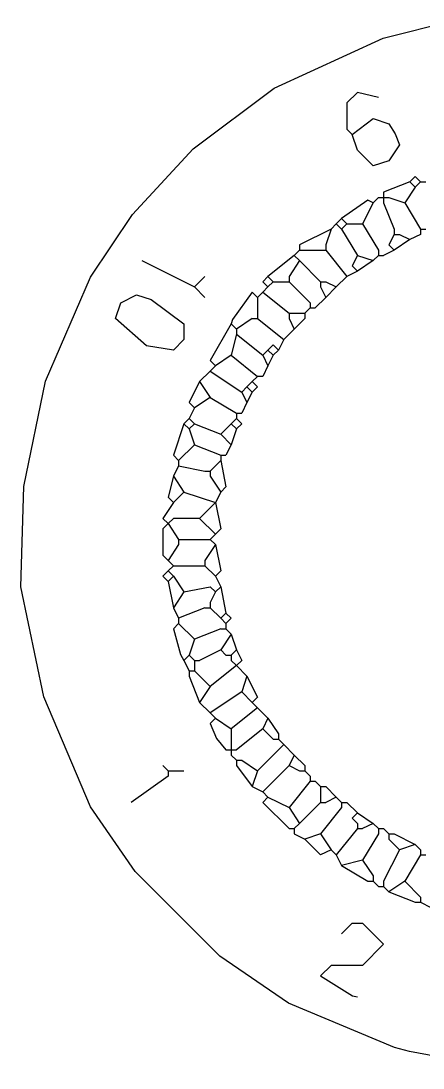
# Model space of a CAD drawing. Extents: x 49 to 882, y -9 to 1184.
# Drawn here: x 316.97 to 326.51, y 136.89 to 161.75 of the extents above; entities that cross this region are included whole.
import ezdxf

# ---------------------------------------------------------------- set-up
doc = ezdxf.new("R2010")
doc.units = 0
doc.layers.get('0').update_dxf_attribs({"linetype": 'CONTINUOUS'})
doc.layers.add('Hrdware', color=7, linetype='CONTINUOUS')

# ---------------------------------------------------------------- blocks, each defined once
blk = doc.blocks.new('*G22')
at = {"linetype": 'CONTINUOUS'}
for p, q in [((326.202584, 157.92952, -1), (325.578474, 157.679879, -1)), ((326.202584, 157.92952, -1), (326.327406, 157.8047, -1)), ((326.452228, 157.92952, -1), (326.327406, 157.8047, -1)), ((326.452228, 157.92952, -1), (326.57705, 157.92952, -1)), ((325.578474, 157.679879, -1), (325.578474, 157.555059, -1)), ((326.327406, 157.8047, -1), (326.077762, 157.430239, -1)), ((325.32883, 157.430239, -1), (325.079187, 156.930958, -1)), ((325.453652, 157.555059, -1), (325.32883, 157.430239, -1)), ((325.453652, 157.555059, -1), (325.578474, 157.555059, -1)), ((325.578474, 157.555059, -1), (325.703296, 157.555059, -1)), ((325.578474, 157.555059, -1), (325.578474, 157.430239, -1)), ((325.578474, 157.430239, -1), (325.828118, 156.806137, -1)), ((325.703296, 157.555059, -1), (326.077762, 157.430239, -1)), ((326.077762, 157.430239, -1), (326.452228, 156.806137, -1)), ((324.455077, 156.930958, -1), (324.330255, 156.806137, -1)), ((324.579899, 157.055778, -1), (324.455077, 156.930958, -1)), ((324.455077, 156.930958, -1), (324.579899, 156.806137, -1)), ((324.579899, 157.055778, -1), (324.704721, 156.930958, -1)), ((324.704721, 156.930958, -1), (324.579899, 156.806137, -1)), ((324.704721, 156.930958, -1), (325.079187, 156.930958, -1)), ((325.079187, 156.930958, -1), (325.453652, 156.306856, -1)), ((324.330255, 156.806137, -1), (323.581323, 156.431677, -1)), ((324.330255, 156.806137, -1), (324.205433, 156.431677, -1)), ((324.579899, 156.806137, -1), (324.954365, 156.182036, -1)), ((325.828118, 156.806137, -1), (325.828118, 156.681317, -1)), ((325.828118, 156.681317, -1), (325.95294, 156.681317, -1)), ((325.95294, 156.681317, -1), (326.202584, 156.556497, -1)), ((326.452228, 156.681317, -1), (326.202584, 156.556497, -1)), ((326.452228, 156.806137, -1), (326.57705, 156.806137, -1)), ((326.452228, 156.806137, -1), (326.452228, 156.681317, -1)), ((323.581323, 156.431677, -1), (323.581323, 156.306856, -1)), ((324.205433, 156.431677, -1), (324.205433, 156.306856, -1)), ((326.202584, 156.556497, -1), (325.828118, 156.306856, -1)), ((323.456501, 156.182036, -1), (322.832391, 155.682755, -1)), ((323.581323, 156.306856, -1), (323.456501, 156.182036, -1)), ((323.456501, 156.182036, -1), (323.581323, 156.057216, -1)), ((323.581323, 156.306856, -1), (323.706145, 156.306856, -1)), ((323.706145, 156.306856, -1), (324.080611, 156.306856, -1)), ((324.080611, 156.306856, -1), (324.205433, 156.306856, -1)), ((324.205433, 156.306856, -1), (324.704721, 155.682755, -1)), ((324.954365, 156.182036, -1), (325.32883, 156.057216, -1)), ((325.453652, 156.182036, -1), (325.32883, 156.057216, -1)), ((325.453652, 156.306856, -1), (325.453652, 156.182036, -1)), ((325.453652, 156.182036, -1), (325.578474, 156.182036, -1)), ((325.828118, 156.306856, -1), (325.578474, 156.182036, -1)), ((319.836664, 156.057216, -1), (321.084884, 155.433115, -1)), ((323.581323, 156.057216, -1), (323.331679, 155.682755, -1)), ((323.581323, 156.057216, -1), (324.080611, 155.557935, -1)), ((325.32883, 156.057216, -1), (324.954365, 155.807575, -1)), ((321.334528, 155.682755, -1), (321.084884, 155.433115, -1)), ((322.832391, 155.682755, -1), (322.957213, 155.557935, -1)), ((323.331679, 155.682755, -1), (323.331679, 155.557935, -1)), ((324.704721, 155.682755, -1), (324.455077, 155.433115, -1)), ((324.954365, 155.807575, -1), (324.704721, 155.682755, -1)), ((321.084884, 155.433115, -1), (321.334528, 155.183474, -1)), ((322.832391, 155.433115, -1), (322.707569, 155.308294, -1)), ((322.957213, 155.557935, -1), (322.832391, 155.433115, -1)), ((322.957213, 155.557935, -1), (323.206857, 155.557935, -1)), ((323.206857, 155.557935, -1), (323.331679, 155.557935, -1)), ((323.331679, 155.557935, -1), (323.830967, 155.058654, -1)), ((324.080611, 155.557935, -1), (324.205433, 155.557935, -1)), ((324.080611, 155.557935, -1), (324.080611, 155.433115, -1)), ((324.080611, 155.433115, -1), (324.205433, 155.183474, -1)), ((324.205433, 155.557935, -1), (324.455077, 155.433115, -1)), ((324.455077, 155.433115, -1), (324.205433, 155.183474, -1)), ((322.707569, 155.308294, -1), (322.582747, 155.183474, -1)), ((322.582747, 155.183474, -1), (322.582747, 154.809013, -1)), ((322.707569, 155.308294, -1), (323.331679, 154.809013, -1)), ((324.205433, 155.183474, -1), (323.955789, 154.933834, -1)), ((323.830967, 154.933834, -1), (323.706145, 154.809013, -1)), ((323.830967, 155.058654, -1), (323.830967, 154.933834, -1)), ((323.830967, 154.933834, -1), (323.955789, 154.933834, -1)), ((322.457925, 154.684193, -1), (322.083459, 154.434552, -1)), ((322.457925, 154.684193, -1), (322.582747, 154.684193, -1)), ((322.582747, 154.809013, -1), (322.582747, 154.684193, -1)), ((322.582747, 154.684193, -1), (323.206857, 154.184912, -1)), ((323.331679, 154.809013, -1), (323.456501, 154.809013, -1)), ((323.331679, 154.809013, -1), (323.331679, 154.684193, -1)), ((323.331679, 154.684193, -1), (323.456501, 154.434552, -1)), ((323.456501, 154.809013, -1), (323.581323, 154.809013, -1)), ((323.706145, 154.684193, -1), (323.456501, 154.434552, -1)), ((323.581323, 154.809013, -1), (323.706145, 154.809013, -1)), ((323.706145, 154.809013, -1), (323.706145, 154.684193, -1)), ((321.958637, 154.559373, -1), (322.083459, 154.434552, -1)), ((322.083459, 154.434552, -1), (322.083459, 154.309732, -1)), ((323.456501, 154.434552, -1), (323.206857, 154.184912, -1)), ((322.083459, 154.309732, -1), (321.958637, 153.810451, -1)), ((322.083459, 154.309732, -1), (322.707569, 153.810451, -1)), ((323.206857, 154.184912, -1), (323.082035, 153.935271, -1)), ((322.832391, 153.935271, -1), (322.707569, 153.810451, -1)), ((322.832391, 153.935271, -1), (322.957213, 153.810451, -1)), ((323.082035, 153.935271, -1), (322.957213, 153.810451, -1)), ((321.958637, 153.810451, -1), (321.584172, 153.560811, -1)), ((321.958637, 153.810451, -1), (322.582747, 153.31117, -1)), ((322.707569, 153.810451, -1), (322.832391, 153.560811, -1)), ((322.957213, 153.810451, -1), (322.832391, 153.560811, -1)), ((321.45935, 153.43599, -1), (321.209706, 153.18635, -1)), ((321.584172, 153.560811, -1), (321.45935, 153.43599, -1)), ((321.45935, 153.43599, -1), (322.208281, 152.936709, -1)), ((321.209706, 153.18635, -1), (321.45935, 152.811889, -1)), ((322.457925, 153.18635, -1), (322.333103, 153.06153, -1)), ((322.582747, 153.31117, -1), (322.457925, 153.18635, -1)), ((322.333103, 153.06153, -1), (322.208281, 152.936709, -1)), ((322.208281, 152.936709, -1), (322.333103, 152.687069, -1)), ((322.333103, 153.06153, -1), (322.457925, 152.936709, -1)), ((322.457925, 152.936709, -1), (322.333103, 152.687069, -1)), ((321.45935, 152.811889, -1), (321.084884, 152.562249, -1)), ((321.45935, 152.811889, -1), (322.083459, 152.437428, -1)), ((322.333103, 152.687069, -1), (322.208281, 152.437428, -1)), ((321.084884, 152.562249, -1), (320.960062, 152.312608, -1)), ((322.083459, 152.437428, -1), (322.208281, 152.437428, -1)), ((322.083459, 152.437428, -1), (322.083459, 152.312608, -1)), ((320.960062, 152.312608, -1), (320.83524, 152.187788, -1)), ((320.83524, 152.187788, -1), (320.960062, 152.062968, -1)), ((320.960062, 152.312608, -1), (321.084884, 152.187788, -1)), ((321.084884, 152.187788, -1), (320.960062, 152.062968, -1)), ((321.084884, 152.187788, -1), (321.708993, 151.938147, -1)), ((321.958637, 152.187788, -1), (321.708993, 151.938147, -1)), ((322.083459, 152.312608, -1), (321.958637, 152.187788, -1)), ((321.958637, 152.187788, -1), (322.083459, 152.062968, -1)), ((320.960062, 152.062968, -1), (321.084884, 151.688507, -1)), ((321.708993, 151.938147, -1), (321.958637, 151.688507, -1)), ((322.083459, 152.062968, -1), (321.958637, 151.688507, -1)), ((321.084884, 151.688507, -1), (320.710418, 151.314046, -1)), ((321.084884, 151.688507, -1), (321.708993, 151.438866, -1)), ((321.958637, 151.688507, -1), (321.833815, 151.438866, -1)), ((321.708993, 151.438866, -1), (321.833815, 151.438866, -1)), ((321.708993, 151.438866, -1), (321.708993, 151.314046, -1)), ((320.710418, 151.189226, -1), (320.585596, 150.939585, -1)), ((320.710418, 151.314046, -1), (320.710418, 151.189226, -1)), ((320.710418, 151.189226, -1), (321.334528, 151.064405, -1)), ((321.708993, 151.314046, -1), (321.45935, 151.064405, -1)), ((320.585596, 150.939585, -1), (320.83524, 150.565124, -1)), ((321.334528, 151.064405, -1), (321.45935, 151.064405, -1)), ((321.45935, 151.064405, -1), (321.45935, 150.939585, -1)), ((321.45935, 150.939585, -1), (321.708993, 150.565124, -1)), ((320.83524, 150.565124, -1), (320.585596, 150.315484, -1)), ((320.83524, 150.565124, -1), (321.584172, 150.315484, -1)), ((321.708993, 150.565124, -1), (321.584172, 150.315484, -1)), ((321.584172, 150.315484, -1), (321.209706, 149.941023, -1)), ((321.209706, 149.941023, -1), (321.584172, 149.566562, -1)), ((320.460774, 149.816203, -1), (320.710418, 149.441742, -1)), ((320.710418, 149.441742, -1), (320.83524, 149.441742, -1)), ((320.710418, 149.441742, -1), (320.710418, 149.316922, -1)), ((320.83524, 149.441742, -1), (321.45935, 149.441742, -1)), ((321.584172, 149.566562, -1), (321.45935, 149.441742, -1)), ((321.45935, 149.441742, -1), (321.584172, 149.316922, -1)), ((320.710418, 149.316922, -1), (320.460774, 148.942461, -1)), ((321.584172, 149.316922, -1), (321.334528, 148.942461, -1)), ((320.460774, 148.942461, -1), (320.585596, 148.817641, -1)), ((321.334528, 148.942461, -1), (321.334528, 148.817641, -1)), ((320.585596, 148.817641, -1), (320.460774, 148.69282, -1)), ((320.460774, 148.69282, -1), (320.585596, 148.568, -1)), ((320.585596, 148.817641, -1), (321.209706, 148.817641, -1)), ((321.209706, 148.817641, -1), (321.334528, 148.817641, -1)), ((321.334528, 148.817641, -1), (321.584172, 148.568, -1)), ((320.585596, 148.568, -1), (320.460774, 148.44318, -1)), ((320.460774, 148.44318, -1), (320.585596, 147.819079, -1)), ((320.585596, 148.568, -1), (320.83524, 148.193539, -1)), ((321.584172, 148.568, -1), (321.708993, 148.31836, -1)), ((320.83524, 148.193539, -1), (320.585596, 147.819079, -1)), ((321.584172, 148.193539, -1), (321.45935, 147.943899, -1)), ((321.708993, 148.31836, -1), (321.584172, 148.193539, -1)), ((321.708993, 148.31836, -1), (321.833815, 147.694258, -1)), ((321.45935, 147.943899, -1), (321.45935, 147.819079, -1)), ((320.585596, 147.819079, -1), (320.710418, 147.569438, -1)), ((321.334528, 147.819079, -1), (320.710418, 147.569438, -1)), ((321.334528, 147.819079, -1), (321.45935, 147.819079, -1)), ((321.45935, 147.819079, -1), (321.708993, 147.569438, -1)), ((321.833815, 147.694258, -1), (321.708993, 147.569438, -1)), ((320.710418, 147.569438, -1), (320.710418, 147.444618, -1)), ((320.710418, 147.444618, -1), (321.084884, 147.070157, -1)), ((321.708993, 147.569438, -1), (321.833815, 147.444618, -1)), ((321.833815, 147.444618, -1), (321.833815, 147.319798, -1)), ((321.708993, 147.319798, -1), (321.084884, 147.070157, -1)), ((321.708993, 147.319798, -1), (321.833815, 147.319798, -1)), ((321.958637, 147.194977, -1), (321.708993, 146.820517, -1)), ((321.833815, 147.319798, -1), (321.958637, 147.194977, -1)), ((321.958637, 147.194977, -1), (322.083459, 146.820517, -1)), ((321.084884, 147.070157, -1), (320.960062, 146.695696, -1)), ((320.960062, 146.695696, -1), (320.83524, 146.570876, -1)), ((320.960062, 146.695696, -1), (321.084884, 146.570876, -1)), ((321.708993, 146.820517, -1), (321.209706, 146.570876, -1)), ((321.708993, 146.820517, -1), (321.833815, 146.695696, -1)), ((321.833815, 146.695696, -1), (321.958637, 146.695696, -1)), ((322.083459, 146.820517, -1), (321.958637, 146.695696, -1)), ((321.958637, 146.695696, -1), (321.958637, 146.570876, -1)), ((320.83524, 146.570876, -1), (320.960062, 146.321235, -1)), ((321.084884, 146.570876, -1), (321.209706, 146.570876, -1)), ((321.084884, 146.570876, -1), (321.084884, 146.446056, -1)), ((321.084884, 146.446056, -1), (321.084884, 146.321235, -1)), ((322.083459, 146.446056, -1), (321.45935, 145.946775, -1)), ((321.958637, 146.570876, -1), (322.083459, 146.446056, -1)), ((322.083459, 146.446056, -1), (322.333103, 146.196415, -1)), ((320.960062, 146.321235, -1), (321.084884, 146.321235, -1)), ((320.960062, 146.321235, -1), (320.960062, 146.196415, -1)), ((320.960062, 146.196415, -1), (321.209706, 145.572314, -1)), ((321.084884, 146.321235, -1), (321.45935, 145.946775, -1)), ((322.333103, 146.196415, -1), (322.208281, 145.821954, -1)), ((321.45935, 145.946775, -1), (321.209706, 145.572314, -1)), ((322.208281, 145.821954, -1), (321.45935, 145.322673, -1)), ((322.208281, 145.821954, -1), (322.457925, 145.572314, -1)), ((321.209706, 145.572314, -1), (321.45935, 145.322673, -1)), ((322.582747, 145.447494, -1), (321.958637, 144.948213, -1)), ((322.457925, 145.572314, -1), (322.582747, 145.447494, -1)), ((322.582747, 145.447494, -1), (322.832391, 145.197853, -1)), ((321.45935, 145.322673, -1), (321.584172, 145.197853, -1)), ((321.584172, 145.197853, -1), (321.958637, 144.948213, -1)), ((322.832391, 145.197853, -1), (322.707569, 144.948213, -1)), ((322.832391, 145.197853, -1), (323.082035, 144.823392, -1)), ((321.958637, 144.948213, -1), (321.958637, 144.573752, -1)), ((322.707569, 144.948213, -1), (322.083459, 144.448932, -1)), ((322.707569, 144.948213, -1), (322.957213, 144.698572, -1)), ((322.957213, 144.698572, -1), (323.082035, 144.698572, -1)), ((323.082035, 144.823392, -1), (323.082035, 144.698572, -1)), ((323.082035, 144.698572, -1), (323.206857, 144.573752, -1)), ((321.833815, 144.448932, -1), (321.958637, 144.448932, -1)), ((321.958637, 144.573752, -1), (321.958637, 144.448932, -1)), ((321.958637, 144.448932, -1), (322.083459, 144.448932, -1)), ((321.958637, 144.448932, -1), (321.958637, 144.324111, -1)), ((323.206857, 144.573752, -1), (322.582747, 143.949651, -1)), ((323.206857, 144.573752, -1), (323.456501, 144.324111, -1)), ((321.958637, 144.324111, -1), (322.083459, 144.199291, -1)), ((322.083459, 144.199291, -1), (322.208281, 144.199291, -1)), ((322.083459, 144.199291, -1), (322.083459, 144.074471, -1)), ((322.208281, 144.199291, -1), (322.582747, 143.949651, -1)), ((323.456501, 144.324111, -1), (323.331679, 144.074471, -1)), ((323.456501, 144.324111, -1), (323.706145, 144.074471, -1)), ((320.335952, 144.074471, -1), (320.460774, 143.949651, -1)), ((320.460774, 143.949651, -1), (320.585596, 143.949651, -1)), ((320.460774, 143.949651, -1), (320.460774, 143.82483, -1)), ((320.585596, 143.949651, -1), (320.83524, 143.949651, -1)), ((322.083459, 144.074471, -1), (322.457925, 143.57519, -1)), ((322.582747, 143.949651, -1), (322.457925, 143.57519, -1)), ((323.331679, 144.074471, -1), (322.707569, 143.450369, -1)), ((323.331679, 144.074471, -1), (323.581323, 143.949651, -1)), ((323.581323, 143.949651, -1), (323.706145, 143.949651, -1)), ((323.706145, 144.074471, -1), (323.706145, 143.949651, -1)), ((323.706145, 143.949651, -1), (323.830967, 143.82483, -1)), ((320.460774, 143.82483, -1), (319.58702, 143.200729, -1)), ((323.830967, 143.70001, -1), (323.331679, 143.075909, -1)), ((323.830967, 143.82483, -1), (323.830967, 143.70001, -1)), ((323.830967, 143.70001, -1), (323.955789, 143.70001, -1)), ((323.955789, 143.70001, -1), (324.080611, 143.57519, -1)), ((322.457925, 143.57519, -1), (322.707569, 143.450369, -1)), ((322.707569, 143.450369, -1), (322.832391, 143.325549, -1)), ((324.080611, 143.57519, -1), (324.205433, 143.57519, -1)), ((324.080611, 143.57519, -1), (324.080611, 143.450369, -1)), ((324.080611, 143.450369, -1), (324.080611, 143.325549, -1)), ((324.205433, 143.57519, -1), (324.455077, 143.325549, -1)), ((322.832391, 143.325549, -1), (323.331679, 143.075909, -1)), ((324.080611, 143.200729, -1), (323.581323, 142.701448, -1)), ((324.080611, 143.325549, -1), (324.080611, 143.200729, -1)), ((324.080611, 143.200729, -1), (324.205433, 143.200729, -1)), ((324.455077, 143.325549, -1), (324.205433, 143.200729, -1)), ((324.455077, 143.325549, -1), (324.579899, 143.200729, -1)), ((324.579899, 143.200729, -1), (324.704721, 143.200729, -1)), ((324.579899, 143.200729, -1), (324.579899, 143.075909, -1)), ((324.704721, 143.200729, -1), (324.954365, 142.951088, -1)), ((323.331679, 143.075909, -1), (323.581323, 142.701448, -1)), ((324.579899, 143.075909, -1), (324.080611, 142.451807, -1)), ((324.954365, 142.951088, -1), (325.32883, 142.701448, -1)), ((323.581323, 142.701448, -1), (323.456501, 142.576628, -1)), ((324.954365, 142.701448, -1), (324.954365, 142.576628, -1)), ((325.32883, 142.701448, -1), (325.079187, 142.576628, -1)), ((325.32883, 142.701448, -1), (325.453652, 142.576628, -1)), ((323.331679, 142.576628, -1), (323.456501, 142.576628, -1)), ((323.456501, 142.576628, -1), (323.456501, 142.451807, -1)), ((323.456501, 142.451807, -1), (323.706145, 142.326987, -1)), ((324.080611, 142.451807, -1), (323.706145, 142.326987, -1)), ((324.080611, 142.451807, -1), (324.330255, 142.077347, -1)), ((324.954365, 142.576628, -1), (324.455077, 141.952526, -1)), ((324.954365, 142.576628, -1), (325.079187, 142.576628, -1)), ((325.453652, 142.451807, -1), (325.079187, 141.827706, -1)), ((325.453652, 142.576628, -1), (325.578474, 142.576628, -1)), ((325.453652, 142.576628, -1), (325.453652, 142.451807, -1)), ((325.578474, 142.576628, -1), (325.703296, 142.451807, -1)), ((325.703296, 142.451807, -1), (325.828118, 142.451807, -1)), ((325.703296, 142.451807, -1), (325.703296, 142.326987, -1)), ((325.828118, 142.451807, -1), (326.327406, 142.202167, -1)), ((325.703296, 142.326987, -1), (325.95294, 142.077347, -1)), ((326.327406, 142.202167, -1), (325.95294, 142.077347, -1)), ((326.327406, 142.202167, -1), (326.452228, 142.077347, -1)), ((324.330255, 142.077347, -1), (324.455077, 141.952526, -1)), ((324.455077, 141.952526, -1), (324.579899, 141.702886, -1)), ((325.95294, 142.077347, -1), (325.578474, 141.328425, -1)), ((326.452228, 141.952526, -1), (326.077762, 141.328425, -1)), ((326.452228, 142.077347, -1), (326.452228, 141.952526, -1)), ((326.452228, 141.952526, -1), (326.57705, 141.952526, -1)), ((325.079187, 141.827706, -1), (324.579899, 141.702886, -1)), ((324.579899, 141.702886, -1), (325.204008, 141.328425, -1)), ((325.079187, 141.827706, -1), (325.32883, 141.453245, -1)), ((325.32883, 141.453245, -1), (325.32883, 141.328425, -1)), ((325.204008, 141.328425, -1), (325.32883, 141.328425, -1)), ((325.32883, 141.328425, -1), (325.453652, 141.203605, -1)), ((325.453652, 141.203605, -1), (325.578474, 141.203605, -1)), ((325.578474, 141.328425, -1), (325.578474, 141.203605, -1)), ((325.578474, 141.203605, -1), (325.703296, 141.078785, -1)), ((326.077762, 141.328425, -1), (325.703296, 141.078785, -1)), ((326.077762, 141.328425, -1), (326.452228, 140.953964, -1)), ((325.703296, 141.078785, -1), (326.327406, 140.829144, -1)), ((326.452228, 140.953964, -1), (326.452228, 140.829144, -1)), ((326.327406, 140.829144, -1), (326.452228, 140.829144, -1)), ((326.452228, 140.829144, -1), (326.701872, 140.704324, -1))]:
    blk.add_line(p, q, dxfattribs=at)
for points in [[(328.327553, 136.89406, -1), (326.1916, 137.290115, -1), (325.839103, 137.378238, -1), (323.319197, 138.432595, -1), (321.686526, 139.550985, -1), (319.681885, 141.555598, -1), (318.617278, 143.095131, -1), (317.509109, 145.708118, -1), (316.965759, 148.31836, -1), (317.038156, 150.697434, -1), (317.552422, 153.198832, -1), (318.617278, 155.663533, -1), (319.617726, 157.15501, -1), (321.059295, 158.709147, -1), (322.976436, 160.147451, -1), (325.565992, 161.337113, -1), (327.208649, 161.746523, -1)], [(325.453652, 159.926644, -1), (324.954365, 160.051464, -1), (324.704721, 159.801824, -1), (324.704721, 159.177722, -1), (324.829543, 159.052902, -1)], [(324.829543, 159.052902, -1), (325.32883, 159.427363, -1), (325.703296, 159.302543, -1), (325.853083, 159.065384, -1), (325.95294, 158.803262, -1), (325.703296, 158.428801, -1), (325.32883, 158.303981, -1), (324.954365, 158.678441, -1), (324.829543, 159.052902, -1)], [(326.202584, 157.92952, -1), (326.327406, 158.05434, -1), (326.452228, 157.92952, -1)], [(325.32883, 157.430239, -1), (325.204008, 157.492649, -1), (324.579899, 157.055778, -1)], [(325.828118, 156.681317, -1), (325.703296, 156.431677, -1), (325.828118, 156.306856, -1)], [(324.954365, 156.182036, -1), (324.829543, 155.932396, -1), (324.954365, 155.807575, -1)], [(322.832391, 155.682755, -1), (322.707569, 155.557935, -1), (322.832391, 155.433115, -1)], [(320.585596, 153.935271, -1), (319.949004, 154.035128, -1), (319.212554, 154.684193, -1), (319.337376, 155.058654, -1), (319.711842, 155.245884, -1), (320.061344, 155.133546, -1), (320.83524, 154.559373, -1), (320.83524, 154.184912, -1), (320.585596, 153.935271, -1)], [(322.582747, 155.183474, -1), (322.457925, 155.308294, -1), (321.988595, 154.661725, -1), (321.958637, 154.559373, -1)], [(321.958637, 154.559373, -1), (321.45935, 153.685631, -1), (321.584172, 153.560811, -1)], [(322.832391, 153.935271, -1), (322.957213, 154.060092, -1), (323.082035, 153.935271, -1)], [(322.832391, 153.560811, -1), (322.707569, 153.31117, -1), (322.582747, 153.31117, -1)], [(321.209706, 153.18635, -1), (320.960062, 152.687069, -1), (321.084884, 152.562249, -1)], [(322.457925, 153.18635, -1), (322.582747, 153.06153, -1), (322.457925, 152.936709, -1)], [(320.83524, 152.187788, -1), (320.585596, 151.438866, -1), (320.710418, 151.314046, -1)], [(322.083459, 152.312608, -1), (322.208281, 152.187788, -1), (322.083459, 152.062968, -1)], [(321.708993, 151.314046, -1), (321.833815, 150.689945, -1), (321.708993, 150.565124, -1)], [(320.585596, 150.939585, -1), (320.460774, 150.440304, -1), (320.585596, 150.315484, -1)], [(320.585596, 150.315484, -1), (320.335952, 149.941023, -1), (320.460774, 149.816203, -1)], [(321.584172, 150.315484, -1), (321.708993, 149.691383, -1), (321.584172, 149.566562, -1)], [(321.209706, 149.941023, -1), (320.585596, 149.941023, -1), (320.460774, 149.816203, -1)], [(320.460774, 149.816203, -1), (320.335952, 149.691383, -1), (320.335952, 149.067281, -1), (320.460774, 148.942461, -1)], [(321.584172, 149.316922, -1), (321.708993, 148.69282, -1), (321.584172, 148.568, -1)], [(320.460774, 148.69282, -1), (320.335952, 148.568, -1), (320.460774, 148.44318, -1)], [(320.83524, 148.193539, -1), (321.45935, 148.31836, -1), (321.584172, 148.193539, -1)], [(321.833815, 147.694258, -1), (321.958637, 147.569438, -1), (321.833815, 147.444618, -1)], [(320.710418, 147.444618, -1), (320.585596, 147.319798, -1), (320.75448, 146.70668, -1), (320.83524, 146.570876, -1)], [(322.083459, 146.820517, -1), (322.208281, 146.570876, -1), (322.083459, 146.446056, -1)], [(322.333103, 146.196415, -1), (322.582747, 145.697134, -1), (322.457925, 145.572314, -1)], [(321.584172, 145.197853, -1), (321.45935, 145.073033, -1), (321.613005, 144.717794, -1), (321.833815, 144.448932, -1)], [(322.832391, 143.325549, -1), (322.707569, 143.200729, -1), (323.331679, 142.576628, -1)], [(324.954365, 142.951088, -1), (324.829543, 142.826268, -1), (324.954365, 142.701448, -1)], [(324.330255, 142.077347, -1), (324.080611, 141.952526, -1), (323.706145, 142.326987, -1)], [(324.579899, 140.080222, -1), (324.829543, 140.329863, -1), (325.079187, 140.329863, -1), (325.578474, 139.830582, -1), (325.079187, 139.331301, -1), (324.330255, 139.331301, -1), (324.080611, 139.08166, -1), (324.842025, 138.607343, -1), (324.954365, 138.582379, -1)]]:
    blk.add_polyline3d(points, dxfattribs=at)

msp = doc.modelspace()

# ---------------------------------------------------------------- block references
at = {"layer": 'Hrdware', "color": 7, "linetype": 'CONTINUOUS'}
msp.add_blockref('*G22', (0, 0), dxfattribs=at)

doc.saveas('drawing.dxf')
